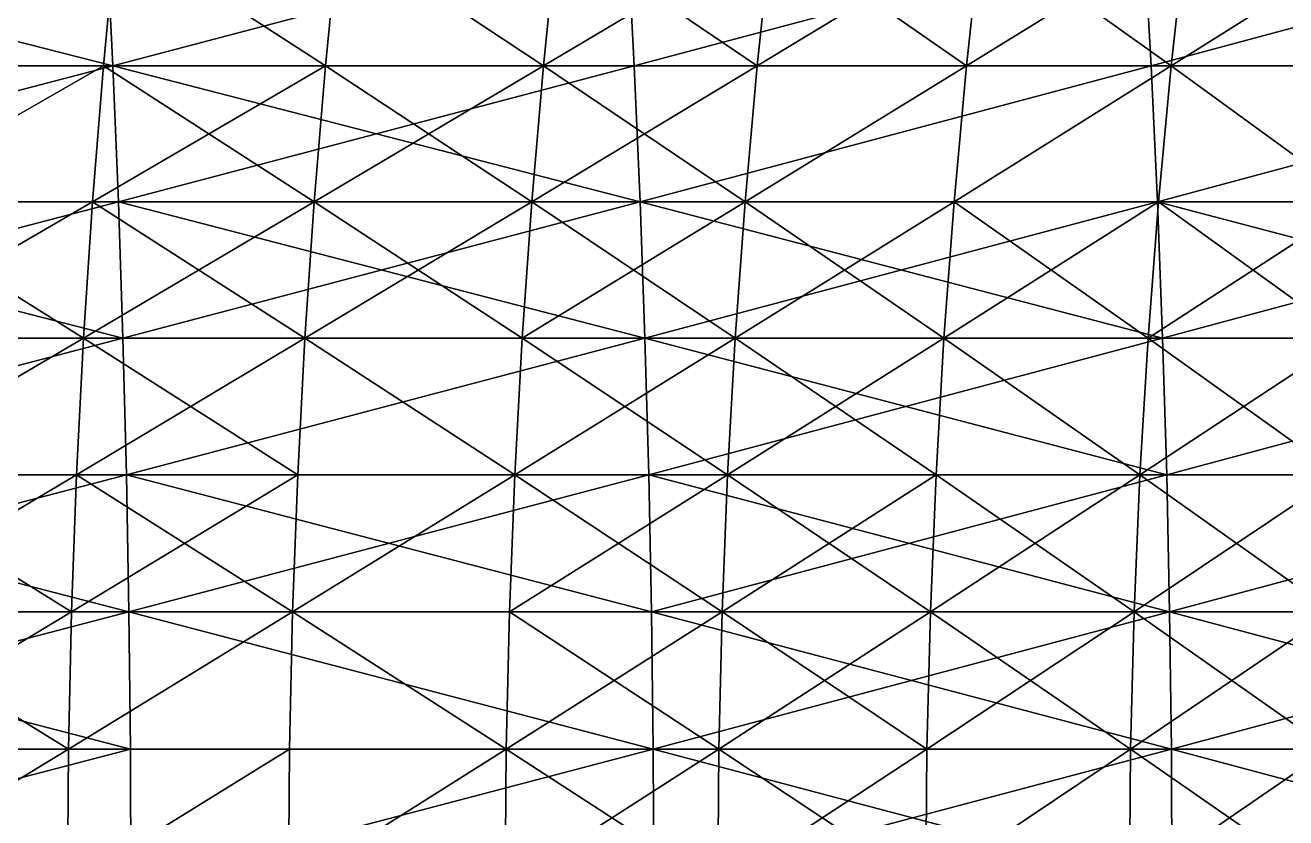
# Model space of a CAD drawing. Header units: millimetres. Extents: x -3250 to 8000, y -3250 to 3250.
# Drawn here: x 5727.9 to 5911, y 10 to 125.1 of the extents above; entities that cross this region are included whole.
import ezdxf

# ---------------------------------------------------------------- set-up
doc = ezdxf.new("R2010")
doc.units = ezdxf.units.MM
doc.header["$MEASUREMENT"] = 0
doc.layers.add('MESH_3D', color=2, linetype='CONTINUOUS')

msp = doc.modelspace()

# ---------------------------------------------------------------- linework, layer by layer
at = {"layer": 'MESH_3D'}
for points in [[(5663.4, 138.92, 531.3), (5740.58, 119.23, 550.71), (5664.27, 119.23, 528.2)], [(5663.4, 138.92, 531.3), (5739.63, 138.92, 553.78), (5740.58, 119.23, 550.71)], [(5739.63, 138.92, 26146.22), (5663.4, 138.92, 26168.7), (5664.27, 119.23, 26171.8)], [(5739.63, 138.92, 26146.22), (5664.27, 119.23, 26171.8), (5740.58, 119.23, 26149.29)], [(5706.35, 119.23, 2270.64), (5739.21, 119.23, 2293.64), (5741.08, 138.92, 2291.03)], [(5706.35, 119.23, 2270.64), (5741.08, 138.92, 2291.03), (5708.16, 138.92, 2267.98)], [(5741.08, 138.92, 24408.97), (5706.35, 119.23, 24429.36), (5708.16, 138.92, 24432.02)], [(5739.21, 119.23, 24406.36), (5706.35, 119.23, 24429.36), (5741.08, 138.92, 24408.97)], [(5739.21, 119.23, 2293.64), (5771.48, 119.23, 2317.47), (5741.08, 138.92, 2291.03)], [(5771.48, 119.23, 24382.53), (5739.21, 119.23, 24406.36), (5741.08, 138.92, 24408.97)], [(5739.63, 138.92, 553.78), (5815.29, 138.92, 578.15), (5740.58, 119.23, 550.71)], [(5815.29, 138.92, 26121.85), (5739.63, 138.92, 26146.22), (5740.58, 119.23, 26149.29)], [(5740.58, 119.23, 550.71), (5815.29, 138.92, 578.15), (5816.31, 119.23, 575.1)], [(5815.29, 138.92, 26121.85), (5740.58, 119.23, 26149.29), (5816.31, 119.23, 26124.9)], [(5741.08, 138.92, 2291.03), (5771.48, 119.23, 2317.47), (5773.43, 138.92, 2314.9)], [(5771.48, 119.23, 24382.53), (5741.08, 138.92, 24408.97), (5773.43, 138.92, 24385.1)], [(5771.48, 119.23, 2317.47), (5803.15, 119.23, 2342.08), (5773.43, 138.92, 2314.9)], [(5803.15, 119.23, 24357.92), (5771.48, 119.23, 24382.53), (5773.43, 138.92, 24385.1)], [(5773.43, 138.92, 2314.9), (5803.15, 119.23, 2342.08), (5805.16, 138.92, 2339.57)], [(5803.15, 119.23, 24357.92), (5773.43, 138.92, 24385.1), (5805.16, 138.92, 24360.43)], [(5803.15, 119.23, 2342.08), (5834.2, 119.23, 2367.48), (5836.27, 138.92, 2365.02)], [(5803.15, 119.23, 2342.08), (5836.27, 138.92, 2365.02), (5805.16, 138.92, 2339.57)], [(5834.2, 119.23, 24332.52), (5803.15, 119.23, 24357.92), (5805.16, 138.92, 24360.43)], [(5834.2, 119.23, 24332.52), (5805.16, 138.92, 24360.43), (5836.27, 138.92, 24334.98)], [(5815.29, 138.92, 578.15), (5890.31, 138.92, 604.4), (5816.31, 119.23, 575.1)], [(5890.31, 138.92, 26095.6), (5815.29, 138.92, 26121.85), (5816.31, 119.23, 26124.9)], [(5816.31, 119.23, 575.1), (5890.31, 138.92, 604.4), (5891.41, 119.23, 601.38)], [(5890.31, 138.92, 26095.6), (5816.31, 119.23, 26124.9), (5891.41, 119.23, 26098.62)], [(5834.2, 119.23, 2367.48), (5866.74, 138.92, 2391.24), (5836.27, 138.92, 2365.02)], [(5834.2, 119.23, 2367.48), (5864.61, 119.23, 2393.65), (5866.74, 138.92, 2391.24)], [(5864.61, 119.23, 24306.35), (5834.2, 119.23, 24332.52), (5836.27, 138.92, 24334.98)], [(5864.61, 119.23, 24306.35), (5836.27, 138.92, 24334.98), (5866.74, 138.92, 24308.76)], [(5864.61, 119.23, 2393.65), (5894.35, 119.23, 2420.57), (5896.54, 138.92, 2418.21)], [(5864.61, 119.23, 2393.65), (5896.54, 138.92, 2418.21), (5866.74, 138.92, 2391.24)], [(5894.35, 119.23, 24279.43), (5864.61, 119.23, 24306.35), (5866.74, 138.92, 24308.76)], [(5894.35, 119.23, 24279.43), (5866.74, 138.92, 24308.76), (5896.54, 138.92, 24281.79)], [(5890.31, 138.92, 604.4), (5964.65, 138.92, 632.52), (5891.41, 119.23, 601.38)], [(5965.83, 119.23, 26070.48), (5890.31, 138.92, 26095.6), (5891.41, 119.23, 26098.62)], [(5964.65, 138.92, 26067.48), (5890.31, 138.92, 26095.6), (5965.83, 119.23, 26070.48)], [(5891.41, 119.23, 601.38), (5964.65, 138.92, 632.52), (5965.83, 119.23, 629.52)], [(5894.35, 119.23, 2420.57), (5923.42, 119.23, 2448.22), (5925.67, 138.92, 2445.91)], [(5894.35, 119.23, 2420.57), (5925.67, 138.92, 2445.91), (5896.54, 138.92, 2418.21)], [(5923.42, 119.23, 24251.78), (5894.35, 119.23, 24279.43), (5896.54, 138.92, 24281.79)], [(5923.42, 119.23, 24251.78), (5896.54, 138.92, 24281.79), (5925.67, 138.92, 24254.09)], [(5664.27, 119.23, 528.2), (5740.58, 119.23, 550.71), (5665.01, 99.47, 525.58)], [(5740.58, 119.23, 26149.29), (5664.27, 119.23, 26171.8), (5665.01, 99.47, 26174.42)], [(5665.01, 99.47, 525.58), (5740.58, 119.23, 550.71), (5741.39, 99.47, 548.1)], [(5740.58, 119.23, 26149.29), (5665.01, 99.47, 26174.42), (5741.39, 99.47, 26151.9)], [(5704.81, 99.47, 2272.89), (5737.61, 99.47, 2295.86), (5739.21, 119.23, 2293.64)], [(5704.81, 99.47, 2272.89), (5739.21, 119.23, 2293.64), (5706.35, 119.23, 2270.64)], [(5739.21, 119.23, 24406.36), (5704.81, 99.47, 24427.11), (5706.35, 119.23, 24429.36)], [(5737.61, 99.47, 24404.14), (5704.81, 99.47, 24427.11), (5739.21, 119.23, 24406.36)], [(5737.61, 99.47, 2295.86), (5769.84, 99.47, 2319.64), (5771.48, 119.23, 2317.47)], [(5737.61, 99.47, 2295.86), (5771.48, 119.23, 2317.47), (5739.21, 119.23, 2293.64)], [(5769.84, 99.47, 24380.36), (5737.61, 99.47, 24404.14), (5739.21, 119.23, 24406.36)], [(5769.84, 99.47, 24380.36), (5739.21, 119.23, 24406.36), (5771.48, 119.23, 24382.53)], [(5740.58, 119.23, 550.71), (5817.18, 99.47, 572.52), (5741.39, 99.47, 548.1)], [(5740.58, 119.23, 550.71), (5816.31, 119.23, 575.1), (5817.18, 99.47, 572.52)], [(5816.31, 119.23, 26124.9), (5740.58, 119.23, 26149.29), (5741.39, 99.47, 26151.9)], [(5816.31, 119.23, 26124.9), (5741.39, 99.47, 26151.9), (5817.18, 99.47, 26127.48)], [(5769.84, 99.47, 2319.64), (5803.15, 119.23, 2342.08), (5771.48, 119.23, 2317.47)], [(5769.84, 99.47, 2319.64), (5801.45, 99.47, 2344.22), (5803.15, 119.23, 2342.08)], [(5801.45, 99.47, 24355.78), (5769.84, 99.47, 24380.36), (5771.48, 119.23, 24382.53)], [(5801.45, 99.47, 24355.78), (5771.48, 119.23, 24382.53), (5803.15, 119.23, 24357.92)], [(5801.45, 99.47, 2344.22), (5832.45, 99.47, 2369.57), (5803.15, 119.23, 2342.08)], [(5834.2, 119.23, 24332.52), (5801.45, 99.47, 24355.78), (5803.15, 119.23, 24357.92)], [(5832.45, 99.47, 24330.43), (5801.45, 99.47, 24355.78), (5834.2, 119.23, 24332.52)], [(5803.15, 119.23, 2342.08), (5832.45, 99.47, 2369.57), (5834.2, 119.23, 2367.48)], [(5816.31, 119.23, 575.1), (5891.41, 119.23, 601.38), (5817.18, 99.47, 572.52)], [(5891.41, 119.23, 26098.62), (5816.31, 119.23, 26124.9), (5817.18, 99.47, 26127.48)], [(5817.18, 99.47, 572.52), (5891.41, 119.23, 601.38), (5892.34, 99.47, 598.82)], [(5891.41, 119.23, 26098.62), (5817.18, 99.47, 26127.48), (5892.34, 99.47, 26101.18)], [(5832.45, 99.47, 2369.57), (5862.81, 99.47, 2395.69), (5864.61, 119.23, 2393.65)], [(5832.45, 99.47, 2369.57), (5864.61, 119.23, 2393.65), (5834.2, 119.23, 2367.48)], [(5864.61, 119.23, 24306.35), (5832.45, 99.47, 24330.43), (5834.2, 119.23, 24332.52)], [(5862.81, 99.47, 24304.31), (5832.45, 99.47, 24330.43), (5864.61, 119.23, 24306.35)], [(5862.81, 99.47, 2395.69), (5894.35, 119.23, 2420.57), (5864.61, 119.23, 2393.65)], [(5862.81, 99.47, 2395.69), (5892.5, 99.47, 2422.57), (5894.35, 119.23, 2420.57)], [(5894.35, 119.23, 24279.43), (5862.81, 99.47, 24304.31), (5864.61, 119.23, 24306.35)], [(5892.5, 99.47, 24277.43), (5862.81, 99.47, 24304.31), (5894.35, 119.23, 24279.43)], [(5891.41, 119.23, 601.38), (5965.83, 119.23, 629.52), (5892.34, 99.47, 598.82)], [(5965.83, 119.23, 26070.48), (5891.41, 119.23, 26098.62), (5892.34, 99.47, 26101.18)], [(5892.34, 99.47, 598.82), (5965.83, 119.23, 629.52), (5966.82, 99.47, 626.98)], [(5965.83, 119.23, 26070.48), (5892.34, 99.47, 26101.18), (5966.82, 99.47, 26073.02)], [(5892.5, 99.47, 2422.57), (5921.51, 99.47, 2450.17), (5894.35, 119.23, 2420.57)], [(5921.51, 99.47, 24249.83), (5892.5, 99.47, 24277.43), (5894.35, 119.23, 24279.43)], [(5894.35, 119.23, 2420.57), (5921.51, 99.47, 2450.17), (5923.42, 119.23, 2448.22)], [(5921.51, 99.47, 24249.83), (5894.35, 119.23, 24279.43), (5923.42, 119.23, 24251.78)], [(5665.01, 99.47, 525.58), (5741.39, 99.47, 548.1), (5742.04, 79.65, 545.97)], [(5665.01, 99.47, 525.58), (5742.04, 79.65, 545.97), (5665.61, 79.65, 523.43)], [(5741.39, 99.47, 26151.9), (5665.01, 99.47, 26174.42), (5665.61, 79.65, 26176.57)], [(5741.39, 99.47, 26151.9), (5665.61, 79.65, 26176.57), (5742.04, 79.65, 26154.03)], [(5703.55, 79.65, 2274.73), (5736.31, 79.65, 2297.67), (5737.61, 99.47, 2295.86)], [(5703.55, 79.65, 2274.73), (5737.61, 99.47, 2295.86), (5704.81, 99.47, 2272.89)], [(5736.31, 79.65, 24402.33), (5703.55, 79.65, 24425.27), (5704.81, 99.47, 24427.11)], [(5736.31, 79.65, 24402.33), (5704.81, 99.47, 24427.11), (5737.61, 99.47, 24404.14)], [(5736.31, 79.65, 2297.67), (5768.49, 79.65, 2321.42), (5769.84, 99.47, 2319.64)], [(5736.31, 79.65, 2297.67), (5769.84, 99.47, 2319.64), (5737.61, 99.47, 2295.86)], [(5768.49, 79.65, 24378.58), (5736.31, 79.65, 24402.33), (5737.61, 99.47, 24404.14)], [(5768.49, 79.65, 24378.58), (5737.61, 99.47, 24404.14), (5769.84, 99.47, 24380.36)], [(5741.39, 99.47, 548.1), (5817.18, 99.47, 572.52), (5817.89, 79.65, 570.4)], [(5741.39, 99.47, 548.1), (5817.89, 79.65, 570.4), (5742.04, 79.65, 545.97)], [(5817.18, 99.47, 26127.48), (5741.39, 99.47, 26151.9), (5742.04, 79.65, 26154.03)], [(5817.18, 99.47, 26127.48), (5742.04, 79.65, 26154.03), (5817.89, 79.65, 26129.6)], [(5768.49, 79.65, 2321.42), (5801.45, 99.47, 2344.22), (5769.84, 99.47, 2319.64)], [(5768.49, 79.65, 2321.42), (5800.06, 79.65, 2345.96), (5801.45, 99.47, 2344.22)], [(5800.06, 79.65, 24354.04), (5768.49, 79.65, 24378.58), (5769.84, 99.47, 24380.36)], [(5800.06, 79.65, 24354.04), (5769.84, 99.47, 24380.36), (5801.45, 99.47, 24355.78)], [(5800.06, 79.65, 2345.96), (5832.45, 99.47, 2369.57), (5801.45, 99.47, 2344.22)], [(5800.06, 79.65, 2345.96), (5831.02, 79.65, 2371.28), (5832.45, 99.47, 2369.57)], [(5831.02, 79.65, 24328.72), (5800.06, 79.65, 24354.04), (5801.45, 99.47, 24355.78)], [(5831.02, 79.65, 24328.72), (5801.45, 99.47, 24355.78), (5832.45, 99.47, 24330.43)], [(5817.18, 99.47, 572.52), (5893.1, 79.65, 596.72), (5817.89, 79.65, 570.4)], [(5817.18, 99.47, 572.52), (5892.34, 99.47, 598.82), (5893.1, 79.65, 596.72)], [(5892.34, 99.47, 26101.18), (5817.18, 99.47, 26127.48), (5817.89, 79.65, 26129.6)], [(5892.34, 99.47, 26101.18), (5817.89, 79.65, 26129.6), (5893.1, 79.65, 26103.28)], [(5831.02, 79.65, 2371.28), (5862.81, 99.47, 2395.69), (5832.45, 99.47, 2369.57)], [(5831.02, 79.65, 2371.28), (5861.33, 79.65, 2397.37), (5862.81, 99.47, 2395.69)], [(5861.33, 79.65, 24302.63), (5831.02, 79.65, 24328.72), (5832.45, 99.47, 24330.43)], [(5861.33, 79.65, 24302.63), (5832.45, 99.47, 24330.43), (5862.81, 99.47, 24304.31)], [(5861.33, 79.65, 2397.37), (5890.98, 79.65, 2424.2), (5892.5, 99.47, 2422.57)], [(5861.33, 79.65, 2397.37), (5892.5, 99.47, 2422.57), (5862.81, 99.47, 2395.69)], [(5890.98, 79.65, 24275.8), (5861.33, 79.65, 24302.63), (5862.81, 99.47, 24304.31)], [(5890.98, 79.65, 24275.8), (5862.81, 99.47, 24304.31), (5892.5, 99.47, 24277.43)], [(5890.98, 79.65, 2424.2), (5921.51, 99.47, 2450.17), (5892.5, 99.47, 2422.57)], [(5890.98, 79.65, 2424.2), (5919.95, 79.65, 2451.77), (5921.51, 99.47, 2450.17)], [(5919.95, 79.65, 24248.23), (5890.98, 79.65, 24275.8), (5892.5, 99.47, 24277.43)], [(5892.34, 99.47, 598.82), (5967.64, 79.65, 624.9), (5893.1, 79.65, 596.72)], [(5892.34, 99.47, 598.82), (5966.82, 99.47, 626.98), (5967.64, 79.65, 624.9)], [(5966.82, 99.47, 26073.02), (5892.34, 99.47, 26101.18), (5893.1, 79.65, 26103.28)], [(5919.95, 79.65, 24248.23), (5892.5, 99.47, 24277.43), (5921.51, 99.47, 24249.83)], [(5966.82, 99.47, 26073.02), (5893.1, 79.65, 26103.28), (5967.64, 79.65, 26075.1)], [(5665.61, 79.65, 523.43), (5742.04, 79.65, 545.97), (5666.08, 59.78, 521.76)], [(5742.04, 79.65, 26154.03), (5665.61, 79.65, 26176.57), (5666.08, 59.78, 26178.24)], [(5666.08, 59.78, 521.76), (5742.04, 79.65, 545.97), (5742.56, 59.78, 544.3)], [(5742.04, 79.65, 26154.03), (5666.08, 59.78, 26178.24), (5742.56, 59.78, 26155.7)], [(5702.57, 59.78, 2276.17), (5735.3, 59.78, 2299.08), (5736.31, 79.65, 2297.67)], [(5702.57, 59.78, 2276.17), (5736.31, 79.65, 2297.67), (5703.55, 79.65, 2274.73)], [(5736.31, 79.65, 24402.33), (5702.57, 59.78, 24423.83), (5703.55, 79.65, 24425.27)], [(5735.3, 59.78, 24400.92), (5702.57, 59.78, 24423.83), (5736.31, 79.65, 24402.33)], [(5735.3, 59.78, 2299.08), (5767.44, 59.78, 2322.8), (5768.49, 79.65, 2321.42)], [(5735.3, 59.78, 2299.08), (5768.49, 79.65, 2321.42), (5736.31, 79.65, 2297.67)], [(5767.44, 59.78, 24377.2), (5735.3, 59.78, 24400.92), (5736.31, 79.65, 24402.33)], [(5767.44, 59.78, 24377.2), (5736.31, 79.65, 24402.33), (5768.49, 79.65, 24378.58)], [(5742.04, 79.65, 545.97), (5817.89, 79.65, 570.4), (5742.56, 59.78, 544.3)], [(5817.89, 79.65, 26129.6), (5742.04, 79.65, 26154.03), (5742.56, 59.78, 26155.7)], [(5742.56, 59.78, 544.3), (5817.89, 79.65, 570.4), (5818.44, 59.78, 568.75)], [(5817.89, 79.65, 26129.6), (5742.56, 59.78, 26155.7), (5818.44, 59.78, 26131.25)], [(5767.44, 59.78, 2322.8), (5798.98, 59.78, 2347.32), (5768.49, 79.65, 2321.42)], [(5798.98, 59.78, 24352.68), (5767.44, 59.78, 24377.2), (5768.49, 79.65, 24378.58)], [(5768.49, 79.65, 2321.42), (5798.98, 59.78, 2347.32), (5800.06, 79.65, 2345.96)], [(5798.98, 59.78, 24352.68), (5768.49, 79.65, 24378.58), (5800.06, 79.65, 24354.04)], [(5798.98, 59.78, 2347.32), (5829.9, 59.78, 2372.62), (5831.02, 79.65, 2371.28)], [(5798.98, 59.78, 2347.32), (5831.02, 79.65, 2371.28), (5800.06, 79.65, 2345.96)], [(5829.9, 59.78, 24327.38), (5798.98, 59.78, 24352.68), (5800.06, 79.65, 24354.04)], [(5829.9, 59.78, 24327.38), (5800.06, 79.65, 24354.04), (5831.02, 79.65, 24328.72)], [(5817.89, 79.65, 570.4), (5893.1, 79.65, 596.72), (5893.7, 59.78, 595.09)], [(5817.89, 79.65, 570.4), (5893.7, 59.78, 595.09), (5818.44, 59.78, 568.75)], [(5893.1, 79.65, 26103.28), (5817.89, 79.65, 26129.6), (5818.44, 59.78, 26131.25)], [(5893.1, 79.65, 26103.28), (5818.44, 59.78, 26131.25), (5893.7, 59.78, 26104.91)], [(5829.9, 59.78, 2372.62), (5861.33, 79.65, 2397.37), (5831.02, 79.65, 2371.28)], [(5829.9, 59.78, 2372.62), (5860.18, 59.78, 2398.67), (5861.33, 79.65, 2397.37)], [(5860.18, 59.78, 24301.33), (5829.9, 59.78, 24327.38), (5831.02, 79.65, 24328.72)], [(5860.18, 59.78, 24301.33), (5831.02, 79.65, 24328.72), (5861.33, 79.65, 24302.63)], [(5860.18, 59.78, 2398.67), (5889.8, 59.78, 2425.48), (5861.33, 79.65, 2397.37)], [(5889.8, 59.78, 24274.52), (5860.18, 59.78, 24301.33), (5861.33, 79.65, 24302.63)], [(5861.33, 79.65, 2397.37), (5889.8, 59.78, 2425.48), (5890.98, 79.65, 2424.2)], [(5889.8, 59.78, 24274.52), (5861.33, 79.65, 24302.63), (5890.98, 79.65, 24275.8)], [(5889.8, 59.78, 2425.48), (5919.95, 79.65, 2451.77), (5890.98, 79.65, 2424.2)], [(5889.8, 59.78, 2425.48), (5918.74, 59.78, 2453.01), (5919.95, 79.65, 2451.77)], [(5918.74, 59.78, 24246.99), (5889.8, 59.78, 24274.52), (5890.98, 79.65, 24275.8)], [(5918.74, 59.78, 24246.99), (5890.98, 79.65, 24275.8), (5919.95, 79.65, 24248.23)], [(5893.1, 79.65, 596.72), (5967.64, 79.65, 624.9), (5893.7, 59.78, 595.09)], [(5967.64, 79.65, 26075.1), (5893.1, 79.65, 26103.28), (5893.7, 59.78, 26104.91)], [(5893.7, 59.78, 595.09), (5967.64, 79.65, 624.9), (5968.27, 59.78, 623.29)], [(5967.64, 79.65, 26075.1), (5893.7, 59.78, 26104.91), (5968.27, 59.78, 26076.71)], [(5666.08, 59.78, 521.76), (5742.92, 39.88, 543.12), (5666.42, 39.88, 520.56)], [(5666.08, 59.78, 521.76), (5742.56, 59.78, 544.3), (5742.92, 39.88, 543.12)], [(5742.56, 59.78, 26155.7), (5666.08, 59.78, 26178.24), (5666.42, 39.88, 26179.44)], [(5742.56, 59.78, 26155.7), (5666.42, 39.88, 26179.44), (5742.92, 39.88, 26156.88)], [(5701.87, 39.88, 2277.2), (5734.57, 39.88, 2300.09), (5735.3, 59.78, 2299.08)], [(5701.87, 39.88, 2277.2), (5735.3, 59.78, 2299.08), (5702.57, 59.78, 2276.17)], [(5734.57, 39.88, 24399.91), (5701.87, 39.88, 24422.8), (5702.57, 59.78, 24423.83)], [(5734.57, 39.88, 24399.91), (5702.57, 59.78, 24423.83), (5735.3, 59.78, 24400.92)], [(5734.57, 39.88, 2300.09), (5767.44, 59.78, 2322.8), (5735.3, 59.78, 2299.08)], [(5734.57, 39.88, 2300.09), (5766.69, 39.88, 2323.8), (5767.44, 59.78, 2322.8)], [(5766.69, 39.88, 24376.2), (5734.57, 39.88, 24399.91), (5735.3, 59.78, 24400.92)], [(5766.69, 39.88, 24376.2), (5735.3, 59.78, 24400.92), (5767.44, 59.78, 24377.2)], [(5742.56, 59.78, 544.3), (5818.44, 59.78, 568.75), (5818.84, 39.88, 567.58)], [(5742.56, 59.78, 544.3), (5818.84, 39.88, 567.58), (5742.92, 39.88, 543.12)], [(5818.44, 59.78, 26131.25), (5742.56, 59.78, 26155.7), (5742.92, 39.88, 26156.88)], [(5818.44, 59.78, 26131.25), (5742.92, 39.88, 26156.88), (5818.84, 39.88, 26132.42)], [(5766.69, 39.88, 2323.8), (5798.98, 59.78, 2347.32), (5767.44, 59.78, 2322.8)], [(5766.69, 39.88, 2323.8), (5798.2, 39.88, 2348.29), (5798.98, 59.78, 2347.32)], [(5798.98, 59.78, 24352.68), (5766.69, 39.88, 24376.2), (5767.44, 59.78, 24377.2)], [(5798.2, 39.88, 24351.71), (5766.69, 39.88, 24376.2), (5798.98, 59.78, 24352.68)], [(5798.2, 39.88, 2348.29), (5829.1, 39.88, 2373.57), (5829.9, 59.78, 2372.62)], [(5798.2, 39.88, 2348.29), (5829.9, 59.78, 2372.62), (5798.98, 59.78, 2347.32)], [(5829.1, 39.88, 24326.43), (5798.2, 39.88, 24351.71), (5798.98, 59.78, 24352.68)], [(5829.1, 39.88, 24326.43), (5798.98, 59.78, 24352.68), (5829.9, 59.78, 24327.38)], [(5818.44, 59.78, 568.75), (5894.12, 39.88, 593.92), (5818.84, 39.88, 567.58)], [(5818.44, 59.78, 568.75), (5893.7, 59.78, 595.09), (5894.12, 39.88, 593.92)], [(5893.7, 59.78, 26104.91), (5818.44, 59.78, 26131.25), (5818.84, 39.88, 26132.42)], [(5893.7, 59.78, 26104.91), (5818.84, 39.88, 26132.42), (5894.12, 39.88, 26106.08)], [(5829.1, 39.88, 2373.57), (5860.18, 59.78, 2398.67), (5829.9, 59.78, 2372.62)], [(5829.1, 39.88, 2373.57), (5859.36, 39.88, 2399.6), (5860.18, 59.78, 2398.67)], [(5859.36, 39.88, 24300.4), (5829.1, 39.88, 24326.43), (5829.9, 59.78, 24327.38)], [(5859.36, 39.88, 24300.4), (5829.9, 59.78, 24327.38), (5860.18, 59.78, 24301.33)], [(5859.36, 39.88, 2399.6), (5889.8, 59.78, 2425.48), (5860.18, 59.78, 2398.67)], [(5859.36, 39.88, 2399.6), (5888.95, 39.88, 2426.39), (5889.8, 59.78, 2425.48)], [(5888.95, 39.88, 24273.61), (5859.36, 39.88, 24300.4), (5860.18, 59.78, 24301.33)], [(5888.95, 39.88, 24273.61), (5860.18, 59.78, 24301.33), (5889.8, 59.78, 24274.52)], [(5888.95, 39.88, 2426.39), (5918.74, 59.78, 2453.01), (5889.8, 59.78, 2425.48)], [(5888.95, 39.88, 2426.39), (5917.87, 39.88, 2453.9), (5918.74, 59.78, 2453.01)], [(5917.87, 39.88, 24246.1), (5888.95, 39.88, 24273.61), (5889.8, 59.78, 24274.52)], [(5917.87, 39.88, 24246.1), (5889.8, 59.78, 24274.52), (5918.74, 59.78, 24246.99)], [(5893.7, 59.78, 595.09), (5968.27, 59.78, 623.29), (5894.12, 39.88, 593.92)], [(5968.27, 59.78, 26076.71), (5893.7, 59.78, 26104.91), (5894.12, 39.88, 26106.08)], [(5894.12, 39.88, 593.92), (5968.27, 59.78, 623.29), (5968.73, 39.88, 622.13)], [(5968.27, 59.78, 26076.71), (5894.12, 39.88, 26106.08), (5968.73, 39.88, 26077.87)], [(5666.42, 39.88, 520.56), (5742.92, 39.88, 543.12), (5743.14, 19.94, 542.4)], [(5666.42, 39.88, 520.56), (5743.14, 19.94, 542.4), (5666.62, 19.94, 519.84)], [(5742.92, 39.88, 26156.88), (5666.42, 39.88, 26179.44), (5666.62, 19.94, 26180.16)], [(5742.92, 39.88, 26156.88), (5666.62, 19.94, 26180.16), (5743.14, 19.94, 26157.6)], [(5701.45, 19.94, 2277.81), (5734.14, 19.94, 2300.7), (5701.87, 39.88, 2277.2)], [(5734.57, 39.88, 24399.91), (5701.45, 19.94, 24422.19), (5701.87, 39.88, 24422.8)], [(5734.14, 19.94, 24399.3), (5701.45, 19.94, 24422.19), (5734.57, 39.88, 24399.91)], [(5701.87, 39.88, 2277.2), (5734.14, 19.94, 2300.7), (5734.57, 39.88, 2300.09)], [(5734.14, 19.94, 2300.7), (5766.24, 19.94, 2324.39), (5766.69, 39.88, 2323.8)], [(5734.14, 19.94, 2300.7), (5766.69, 39.88, 2323.8), (5734.57, 39.88, 2300.09)], [(5766.69, 39.88, 24376.2), (5734.14, 19.94, 24399.3), (5734.57, 39.88, 24399.91)], [(5766.24, 19.94, 24375.61), (5734.14, 19.94, 24399.3), (5766.69, 39.88, 24376.2)], [(5742.92, 39.88, 543.12), (5818.84, 39.88, 567.58), (5819.08, 19.94, 566.87)], [(5742.92, 39.88, 543.12), (5819.08, 19.94, 566.87), (5743.14, 19.94, 542.4)], [(5819.08, 19.94, 26133.13), (5742.92, 39.88, 26156.88), (5743.14, 19.94, 26157.6)], [(5818.84, 39.88, 26132.42), (5742.92, 39.88, 26156.88), (5819.08, 19.94, 26133.13)], [(5766.24, 19.94, 2324.39), (5797.74, 19.94, 2348.88), (5766.69, 39.88, 2323.8)], [(5797.74, 19.94, 24351.12), (5766.24, 19.94, 24375.61), (5766.69, 39.88, 24376.2)], [(5766.69, 39.88, 2323.8), (5797.74, 19.94, 2348.88), (5798.2, 39.88, 2348.29)], [(5797.74, 19.94, 24351.12), (5766.69, 39.88, 24376.2), (5798.2, 39.88, 24351.71)], [(5797.74, 19.94, 2348.88), (5828.62, 19.94, 2374.14), (5829.1, 39.88, 2373.57)], [(5797.74, 19.94, 2348.88), (5829.1, 39.88, 2373.57), (5798.2, 39.88, 2348.29)], [(5828.62, 19.94, 24325.86), (5797.74, 19.94, 24351.12), (5798.2, 39.88, 24351.71)], [(5828.62, 19.94, 24325.86), (5798.2, 39.88, 24351.71), (5829.1, 39.88, 24326.43)], [(5818.84, 39.88, 567.58), (5894.12, 39.88, 593.92), (5894.38, 19.94, 593.22)], [(5818.84, 39.88, 567.58), (5894.38, 19.94, 593.22), (5819.08, 19.94, 566.87)], [(5894.12, 39.88, 26106.08), (5818.84, 39.88, 26132.42), (5819.08, 19.94, 26133.13)], [(5894.12, 39.88, 26106.08), (5819.08, 19.94, 26133.13), (5894.38, 19.94, 26106.78)], [(5828.62, 19.94, 2374.14), (5859.36, 39.88, 2399.6), (5829.1, 39.88, 2373.57)], [(5828.62, 19.94, 2374.14), (5858.86, 19.94, 2400.16), (5859.36, 39.88, 2399.6)], [(5858.86, 19.94, 24299.84), (5828.62, 19.94, 24325.86), (5829.1, 39.88, 24326.43)], [(5858.86, 19.94, 24299.84), (5829.1, 39.88, 24326.43), (5859.36, 39.88, 24300.4)], [(5858.86, 19.94, 2400.16), (5888.45, 19.94, 2426.93), (5859.36, 39.88, 2399.6)], [(5888.95, 39.88, 24273.61), (5858.86, 19.94, 24299.84), (5859.36, 39.88, 24300.4)], [(5888.45, 19.94, 24273.07), (5858.86, 19.94, 24299.84), (5888.95, 39.88, 24273.61)], [(5859.36, 39.88, 2399.6), (5888.45, 19.94, 2426.93), (5888.95, 39.88, 2426.39)], [(5888.45, 19.94, 2426.93), (5917.87, 39.88, 2453.9), (5888.95, 39.88, 2426.39)], [(5888.45, 19.94, 2426.93), (5917.35, 19.94, 2454.44), (5917.87, 39.88, 2453.9)], [(5917.35, 19.94, 24245.56), (5888.45, 19.94, 24273.07), (5888.95, 39.88, 24273.61)], [(5917.35, 19.94, 24245.56), (5888.95, 39.88, 24273.61), (5917.87, 39.88, 24246.1)], [(5894.12, 39.88, 593.92), (5968.73, 39.88, 622.13), (5969, 19.94, 621.44)], [(5894.12, 39.88, 593.92), (5969, 19.94, 621.44), (5894.38, 19.94, 593.22)], [(5968.73, 39.88, 26077.87), (5894.12, 39.88, 26106.08), (5894.38, 19.94, 26106.78)], [(5968.73, 39.88, 26077.87), (5894.38, 19.94, 26106.78), (5969, 19.94, 26078.56)], [(5666.62, 19.94, 519.84), (5743.22, 0, 542.17), (5666.69, 0, 519.6)], [(5666.62, 19.94, 519.84), (5743.14, 19.94, 542.4), (5743.22, 0, 542.17)], [(5743.14, 19.94, 26157.6), (5666.62, 19.94, 26180.16), (5666.69, 0, 26180.4)], [(5743.14, 19.94, 26157.6), (5666.69, 0, 26180.4), (5743.22, 0, 26157.83)], [(5701.31, 0, 2278.02), (5734.14, 19.94, 2300.7), (5701.45, 19.94, 2277.81)], [(5701.31, 0, 2278.02), (5733.99, 0, 2300.9), (5734.14, 19.94, 2300.7)], [(5734.14, 19.94, 24399.3), (5701.31, 0, 24421.98), (5701.45, 19.94, 24422.19)], [(5734.14, 19.94, 24399.3), (5733.99, 0, 24399.1), (5701.31, 0, 24421.98)], [(5733.99, 0, 2300.9), (5766.09, 0, 2324.59), (5766.24, 19.94, 2324.39)], [(5733.99, 0, 2300.9), (5766.24, 19.94, 2324.39), (5734.14, 19.94, 2300.7)], [(5766.24, 19.94, 24375.61), (5733.99, 0, 24399.1), (5734.14, 19.94, 24399.3)], [(5766.24, 19.94, 24375.61), (5766.09, 0, 24375.41), (5733.99, 0, 24399.1)], [(5743.14, 19.94, 542.4), (5819.08, 19.94, 566.87), (5743.22, 0, 542.17)], [(5819.08, 19.94, 26133.13), (5743.14, 19.94, 26157.6), (5743.22, 0, 26157.83)], [(5819.08, 19.94, 566.87), (5819.16, 0, 566.63), (5743.22, 0, 542.17)], [(5819.08, 19.94, 26133.13), (5743.22, 0, 26157.83), (5819.16, 0, 26133.37)], [(5766.09, 0, 2324.59), (5797.74, 19.94, 2348.88), (5766.24, 19.94, 2324.39)], [(5766.09, 0, 2324.59), (5797.58, 0, 2349.07), (5797.74, 19.94, 2348.88)], [(5797.74, 19.94, 24351.12), (5766.09, 0, 24375.41), (5766.24, 19.94, 24375.61)], [(5797.74, 19.94, 24351.12), (5797.58, 0, 24350.93), (5766.09, 0, 24375.41)], [(5797.58, 0, 2349.07), (5828.46, 0, 2374.33), (5797.74, 19.94, 2348.88)], [(5828.62, 19.94, 24325.86), (5797.58, 0, 24350.93), (5797.74, 19.94, 24351.12)], [(5828.62, 19.94, 24325.86), (5828.46, 0, 24325.67), (5797.58, 0, 24350.93)], [(5797.74, 19.94, 2348.88), (5828.46, 0, 2374.33), (5828.62, 19.94, 2374.14)], [(5819.08, 19.94, 566.87), (5894.46, 0, 592.98), (5819.16, 0, 566.63)], [(5819.08, 19.94, 566.87), (5894.38, 19.94, 593.22), (5894.46, 0, 592.98)], [(5894.38, 19.94, 26106.78), (5819.08, 19.94, 26133.13), (5819.16, 0, 26133.37)], [(5894.38, 19.94, 26106.78), (5819.16, 0, 26133.37), (5894.46, 0, 26107.02)], [(5828.46, 0, 2374.33), (5858.7, 0, 2400.35), (5858.86, 19.94, 2400.16)], [(5828.46, 0, 2374.33), (5858.86, 19.94, 2400.16), (5828.62, 19.94, 2374.14)], [(5828.62, 19.94, 24325.86), (5858.7, 0, 24299.65), (5828.46, 0, 24325.67)], [(5858.86, 19.94, 24299.84), (5858.7, 0, 24299.65), (5828.62, 19.94, 24325.86)], [(5858.7, 0, 2400.35), (5888.45, 19.94, 2426.93), (5858.86, 19.94, 2400.16)], [(5858.7, 0, 2400.35), (5888.28, 0, 2427.12), (5888.45, 19.94, 2426.93)], [(5888.45, 19.94, 24273.07), (5858.7, 0, 24299.65), (5858.86, 19.94, 24299.84)], [(5888.45, 19.94, 24273.07), (5888.28, 0, 24272.88), (5858.7, 0, 24299.65)], [(5888.28, 0, 2427.12), (5917.18, 0, 2454.61), (5888.45, 19.94, 2426.93)], [(5917.35, 19.94, 24245.56), (5888.28, 0, 24272.88), (5888.45, 19.94, 24273.07)], [(5917.35, 19.94, 24245.56), (5917.18, 0, 24245.39), (5888.28, 0, 24272.88)], [(5888.45, 19.94, 2426.93), (5917.18, 0, 2454.61), (5917.35, 19.94, 2454.44)], [(5894.38, 19.94, 593.22), (5969, 19.94, 621.44), (5894.46, 0, 592.98)], [(5969.09, 0, 26078.8), (5894.38, 19.94, 26106.78), (5894.46, 0, 26107.02)], [(5969, 19.94, 26078.56), (5894.38, 19.94, 26106.78), (5969.09, 0, 26078.8)], [(5969, 19.94, 621.44), (5969.09, 0, 621.2), (5894.46, 0, 592.98)]]:
    msp.add_3dface(points, dxfattribs=at)

doc.saveas('drawing.dxf')
